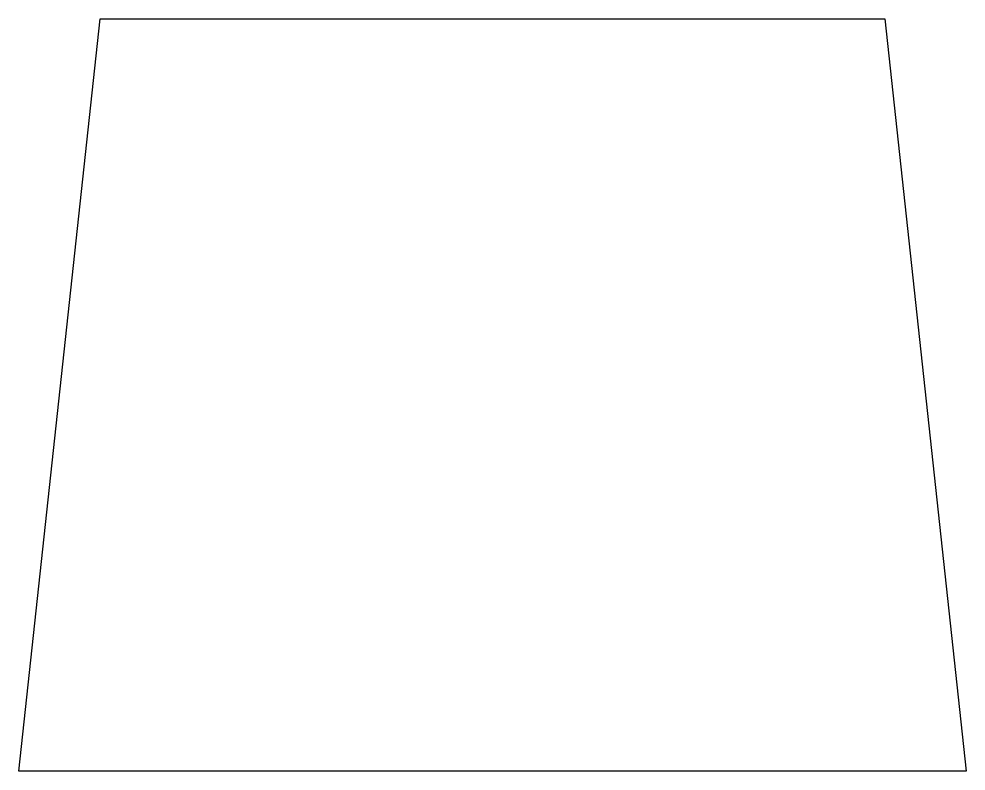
# Model space of a CAD drawing. Header units: millimetres. Extents: x 0 to 46.6, y 0 to 37.
import ezdxf

# ---------------------------------------------------------------- set-up
doc = ezdxf.new("R2010")
doc.units = ezdxf.units.MM

msp = doc.modelspace()

# ---------------------------------------------------------------- linework, layer by layer
for p, q in [((0, 0), (4.005, 37)), ((4.005, 37), (42.603, 37)), ((42.603, 37), (46.608, 0)), ((46.608, 0), (0, 0))]:
    msp.add_line(p, q)

doc.saveas('drawing.dxf')
